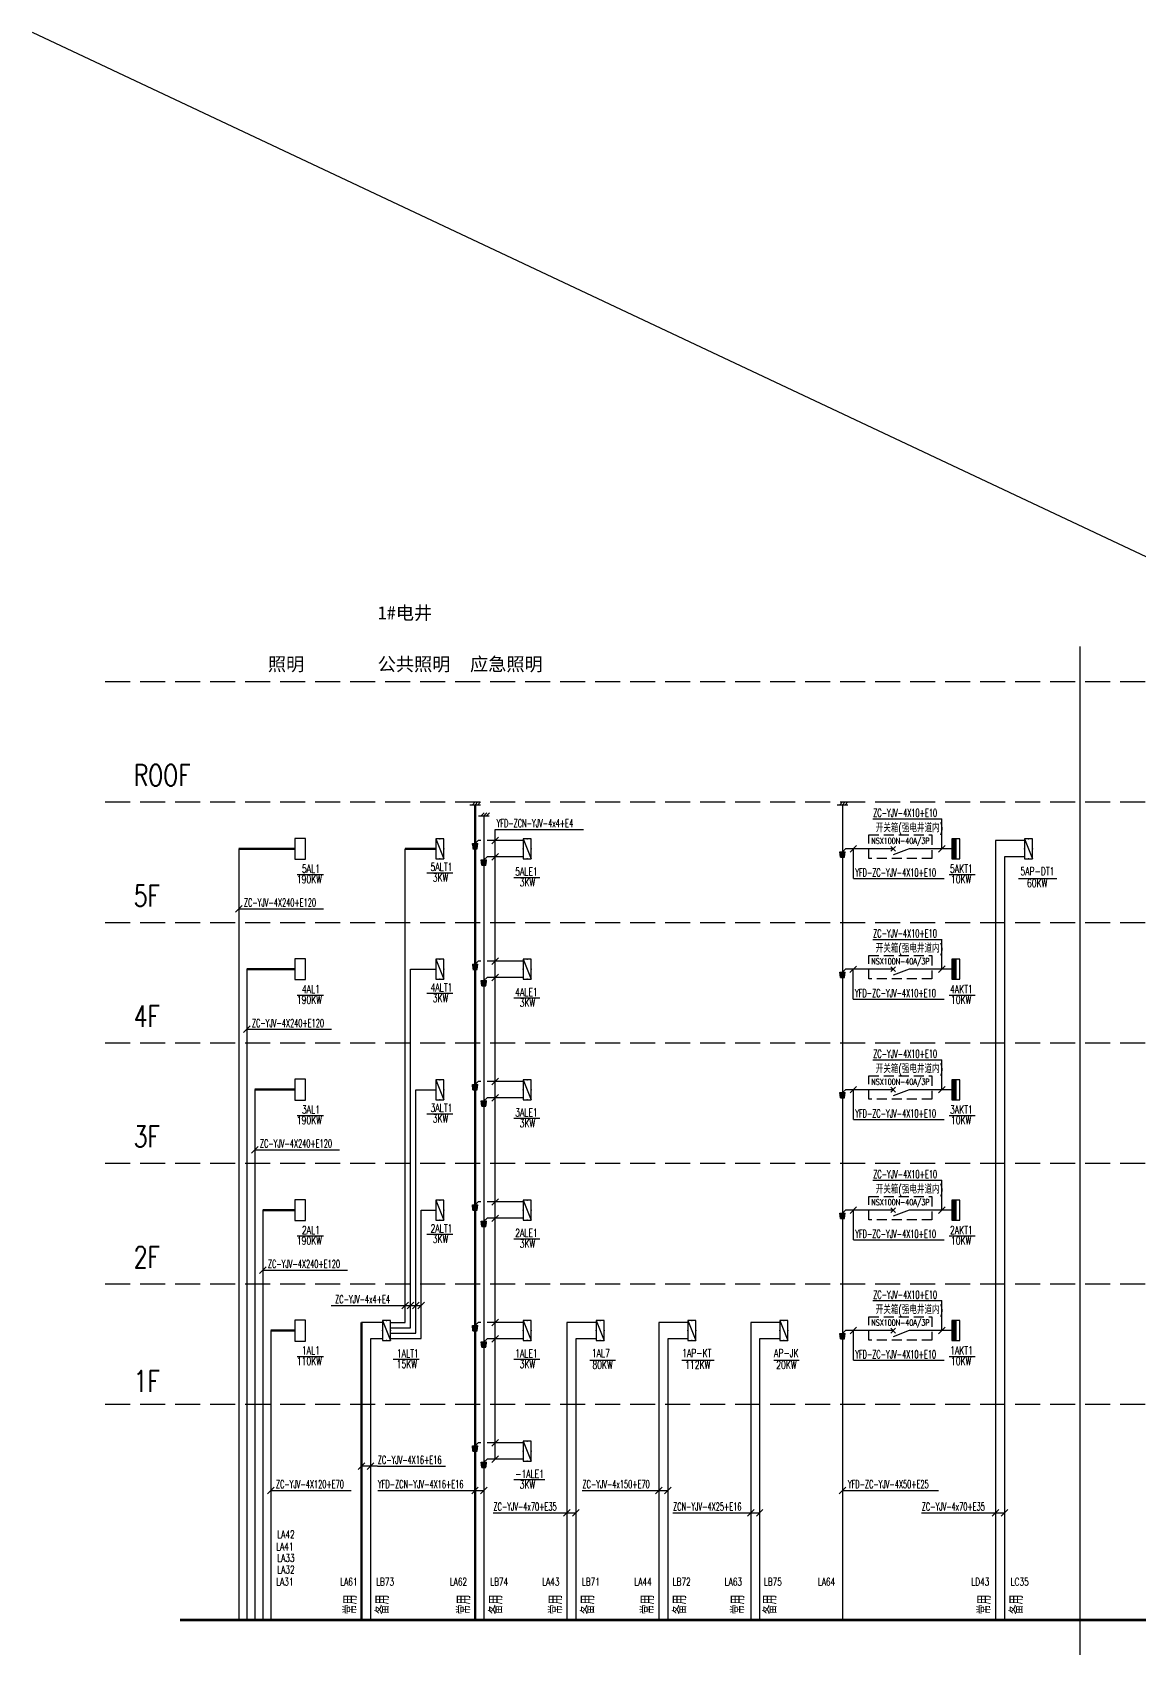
# Model space of a CAD drawing. Extents: x -336391 to 664021, y -458009 to -178412.
# Drawn here: x 67594 to 122949, y -259207 to -178412 of the extents above; entities that cross this region are included whole.
import ezdxf
from ezdxf.enums import TextEntityAlignment as Align

# ---------------------------------------------------------------- set-up
doc = ezdxf.new("R2010")
doc.units = 0
doc.header["$LTSCALE"] = 1000
doc.header["$MEASUREMENT"] = 0
doc.linetypes.add('DASH', pattern=[0.35, 0.25, -0.1])
doc.linetypes.add('DASHED2', pattern=[0.375, 0.25, -0.125])
doc.layers.get('0').update_dxf_attribs({"linetype": 'CONTINUOUS'})
for name, color, linetype in [('AXIS', 3, 'CONTINUOUS'), ('EQUIP', 3, 'CONTINUOUS'), ('SIG_TEXT', 7, 'CONTINUOUS'), ('STAIR', 4, 'CONTINUOUS'), ('WIRE-照明', 6, 'CONTINUOUS'), ('电气-文字', 4, 'CONTINUOUS')]:
    doc.layers.add(name, color=color, linetype=linetype)
doc.layers.add('WIRE', color=6, linetype='CONTINUOUS', lineweight=50)
doc.styles.add('_TCH_LABEL', font='COMPLEX', dxfattribs={"bigfont": 'GBCBIG'})
doc.styles.add('HZ', font='tjromans.shx', dxfattribs={"width": 0.75, "bigfont": 'tjhztxt.shx'})
doc.styles.add('HZTXT', font='tj-romans1.shx', dxfattribs={"width": 0.6, "bigfont": 'hztxt.shx'})
doc.styles.get("Standard").update_dxf_attribs({"font": 'simplex.shx', "bigfont": 'hztxt.shx'})
doc.styles.add('STYLE2', font='')
doc.styles.get('STYLE2').set_extended_font_data('SimSun')

# ---------------------------------------------------------------- blocks, each defined once
blk = doc.blocks.new('$equip$00001416')
for p, q in [((0.75, 0.6), (-0.75, 0.6)), ((-0.75, 0), (0.75, 0.6)), ((-0.75, 0.6), (-0.75, 0)), ((-0.75, 0), (0.75, 0)), ((0.75, 0), (0.75, 0.6))]:
    blk.add_line(p, q)
for p in [(-0.75, 0.3), (0, 0.6), (0, 0), (0.75, 0.3)]:
    blk.add_point(p)
at = {"style": '_TCH_LABEL', "flags": 9}
blk.add_attdef('A', (0, 0), '', height=0.00002, dxfattribs=at)
blk = doc.blocks.new('_LINKPT1')
at = {"color": 0}
blk.add_line((0, 0), (0, 0), dxfattribs=at)
blk = doc.blocks.new('1J1E78OP')
for p, q in [((0.78, 0.4), (-0.78, 0.4)), ((-0.78, 0.4), (-0.78, -0.4)), ((0.78, -0.4), (0.78, 0.4)), ((-0.78, -0.4), (0.78, -0.4))]:
    blk.add_line(p, q)
at = {"const_width": 0.04}
blk.add_lwpolyline([(-0.78, 0.4), (-0.78, -0.4), (0.78, -0.4), (0.78, 0.4)], close=True, dxfattribs=at)
at = {"xscale": 0.002, "yscale": 0.002, "zscale": 0.002}
for p in [(-0.78, 0), (0, 0.4), (0.78, 0), (0, -0.4)]:
    blk.add_blockref('_LINKPT1', p, dxfattribs=at)
at = {"flags": 9}
blk.add_attdef('A', (0, 0), '', height=0.00002, dxfattribs=at)
blk = doc.blocks.new('*X87')
at = {"color": 0}
for p, q in [((-250, 33), (-183, 100)), ((-250, 68), (-218, 100)), ((-247, 0), (-147, 100)), ((-212, 0), (-112, 100)), ((-177, 0), (-77, 100)), ((-141, 0), (-41, 100)), ((-106, 0), (-6, 100)), ((-71, 0), (29, 100)), ((-35, 0), (65, 100)), ((0, 0), (100, 100)), ((35, 0), (135, 100)), ((71, 0), (171, 100)), ((106, 0), (206, 100)), ((141, 0), (241, 100)), ((177, 0), (250, 73)), ((212, 0), (250, 38)), ((247, 0), (250, 3))]:
    blk.add_line(p, q, dxfattribs=at)
blk = doc.blocks.new('_Z1')
at = {"color": 0}
for p, q in [((-0.75, 0.6), (-0.75, 0)), ((0.75, 0.6), (-0.75, 0.6)), ((-0.75, 0.3), (0.75, 0.3)), ((-0.75, 0), (0.75, 0)), ((0.75, 0), (0.75, 0.6))]:
    blk.add_line(p, q, dxfattribs=at)
at = {"color": 0, "const_width": 0.3}
blk.add_lwpolyline([(-0.75, 0.15), (0.75, 0.15)], dxfattribs=at)
at = {"color": 0, "xscale": 0.003, "yscale": 0.003, "zscale": 0.003}
blk.add_blockref('*X87', (0, 0), dxfattribs=at)
at = {"color": 0}
for p in [(-0.75, 0.3), (0, 0.6), (0, 0), (0.75, 0.3)]:
    blk.add_blockref('_LINKPT1', p, dxfattribs=at)
at = {"color": 0, "width": 0.8, "flags": 9}
blk.add_attdef('A', (0, 0), '', height=0.00003, dxfattribs=at)
blk.add_attdef('A', (0, 0), '', height=0.00003, dxfattribs=at)

msp = doc.modelspace()

# ---------------------------------------------------------------- hatches: boundary and pattern name
at = {"layer": 'WIRE-照明'}
h = msp.add_hatch(dxfattribs=at)
h.set_pattern_fill('ANSI31', color=3, scale=133.333333, style=0)
h.set_pattern_definition([(45, (120450.825, -211210.124), (-9.4280904, 9.4280904), [])])
h.paths.add_polyline_path([(89589.8, -218963.2), (89856.5, -218963.2), (89823.1, -219229.9), (89623.1, -219229.9)])
h = msp.add_hatch(dxfattribs=at)
h.set_pattern_fill('ANSI31', color=3, scale=133.333333, style=0)
h.set_pattern_definition([(45, (138816.416, -211618.965), (-9.4280904, 9.4280904), [])])
h.paths.add_polyline_path([(107955.4, -219372.1), (108222.1, -219372.1), (108188.7, -219638.8), (107988.7, -219638.8)])
h = msp.add_hatch(dxfattribs=at)
h.set_pattern_fill('ANSI31', color=3, scale=133.333333, style=0)
h.set_pattern_definition([(45, (120897.114, -212026.493), (-9.4280904, 9.4280904), [])])
h.paths.add_polyline_path([(90036.1, -219779.6), (90302.8, -219779.6), (90269.4, -220046.3), (90069.4, -220046.3)])
h = msp.add_hatch(dxfattribs=at)
h.set_pattern_fill('ANSI31', color=3, scale=133.333333, style=0)
h.set_pattern_definition([(45, (120450.825, -217231.11), (-9.4280904, 9.4280904), [])])
h.paths.add_polyline_path([(89589.8, -224984.2), (89856.5, -224984.2), (89823.1, -225250.9), (89623.1, -225250.9)])
h = msp.add_hatch(dxfattribs=at)
h.set_pattern_fill('ANSI31', color=3, scale=133.333333, style=0)
h.set_pattern_definition([(45, (138816.416, -217639.952), (-9.4280904, 9.4280904), [])])
h.paths.add_polyline_path([(107955.4, -225393.1), (108222.1, -225393.1), (108188.7, -225659.7), (107988.7, -225659.7)])
h = msp.add_hatch(dxfattribs=at)
h.set_pattern_fill('ANSI31', color=3, scale=133.333333, style=0)
h.set_pattern_definition([(45, (120897.114, -218047.48), (-9.4280904, 9.4280904), [])])
h.paths.add_polyline_path([(90036.1, -225800.6), (90302.8, -225800.6), (90269.4, -226067.3), (90069.4, -226067.3)])
h = msp.add_hatch(dxfattribs=at)
h.set_pattern_fill('ANSI31', color=3, scale=133.333333, style=0)
h.set_pattern_definition([(45, (120450.825, -223252.097), (-9.4280904, 9.4280904), [])])
h.paths.add_polyline_path([(89589.8, -231005.2), (89856.5, -231005.2), (89823.1, -231271.9), (89623.1, -231271.9)])
h = msp.add_hatch(dxfattribs=at)
h.set_pattern_fill('ANSI31', color=3, scale=133.333333, style=0)
h.set_pattern_definition([(45, (120897.114, -224068.466), (-9.4280904, 9.4280904), [])])
h.paths.add_polyline_path([(90036.1, -231821.6), (90302.8, -231821.6), (90269.4, -232088.3), (90069.4, -232088.3)])
h = msp.add_hatch(dxfattribs=at)
h.set_pattern_fill('ANSI31', color=3, scale=133.333333, style=0)
h.set_pattern_definition([(45, (138816.416, -223660.938), (-9.4280904, 9.4280904), [])])
h.paths.add_polyline_path([(107955.4, -231414.1), (108222.1, -231414.1), (108188.7, -231680.7), (107988.7, -231680.7)])
h = msp.add_hatch(dxfattribs=at)
h.set_pattern_fill('ANSI31', color=3, scale=133.333333, style=0)
h.set_pattern_definition([(45, (120450.825, -229273.083), (-9.4280904, 9.4280904), [])])
h.paths.add_polyline_path([(89589.8, -237026.2), (89856.5, -237026.2), (89823.1, -237292.9), (89623.1, -237292.9)])
h = msp.add_hatch(dxfattribs=at)
h.set_pattern_fill('ANSI31', color=3, scale=133.333333, style=0)
h.set_pattern_definition([(45, (138816.416, -229681.924), (-9.4280904, 9.4280904), [])])
h.paths.add_polyline_path([(107955.4, -237435), (108222.1, -237435), (108188.7, -237701.7), (107988.7, -237701.7)])
h = msp.add_hatch(dxfattribs=at)
h.set_pattern_fill('ANSI31', color=3, scale=133.333333, style=0)
h.set_pattern_definition([(45, (120897.114, -230089.452), (-9.4280904, 9.4280904), [])])
h.paths.add_polyline_path([(90036.1, -237842.6), (90302.8, -237842.6), (90269.4, -238109.2), (90069.4, -238109.2)])
h = msp.add_hatch(dxfattribs=at)
h.set_pattern_fill('ANSI31', color=3, scale=133.333333, style=0)
h.set_pattern_definition([(45, (120450.825, -235294.069), (-9.4280904, 9.4280904), [])])
h.paths.add_polyline_path([(89589.8, -243047.2), (89856.5, -243047.2), (89823.1, -243313.9), (89623.1, -243313.9)])
h = msp.add_hatch(dxfattribs=at)
h.set_pattern_fill('ANSI31', color=3, scale=133.333333, style=0)
h.set_pattern_definition([(45, (120897.114, -236110.438), (-9.4280904, 9.4280904), [])])
h.paths.add_polyline_path([(90036.1, -243863.6), (90302.8, -243863.6), (90269.4, -244130.2), (90069.4, -244130.2)])
h = msp.add_hatch(dxfattribs=at)
h.set_pattern_fill('ANSI31', color=3, scale=133.333333, style=0)
h.set_pattern_definition([(45, (138816.416, -235702.91), (-9.4280904, 9.4280904), [])])
h.paths.add_polyline_path([(107955.4, -243456), (108222.1, -243456), (108188.7, -243722.7), (107988.7, -243722.7)])
h = msp.add_hatch(dxfattribs=at)
h.set_pattern_fill('ANSI31', color=3, scale=133.333333, style=0)
h.set_pattern_definition([(45, (120450.825, -241315.055), (-9.4280904, 9.4280904), [])])
h.paths.add_polyline_path([(89589.8, -249068.2), (89856.5, -249068.2), (89823.1, -249334.8), (89623.1, -249334.8)])
h = msp.add_hatch(dxfattribs=at)
h.set_pattern_fill('ANSI31', color=3, scale=133.333333, style=0)
h.set_pattern_definition([(45, (120897.114, -242131.425), (-9.4280904, 9.4280904), [])])
h.paths.add_polyline_path([(90036.1, -249884.5), (90302.8, -249884.5), (90269.4, -250151.2), (90069.4, -250151.2)])

# ---------------------------------------------------------------- linework, layer by layer
at = {"layer": 'EQUIP'}
for p, q in [((67594.2, -178411.7), (328492.8, -301233.1)), ((119964.8, -209120.4), (119964.8, -273275.8)), ((110745.4, -219104.1), (110505.4, -219344.1)), ((110505.4, -219104.1), (110745.4, -219344.1)), ((111425.4, -219224.1), (110619.7, -219527.5)), ((110745.4, -225125.1), (110505.4, -225365.1)), ((110505.4, -225125.1), (110745.4, -225365.1)), ((111425.4, -225245.1), (110619.7, -225548.5)), ((110745.4, -231146.1), (110505.4, -231386.1)), ((110505.4, -231146.1), (110745.4, -231386.1)), ((111425.4, -231266.1), (110619.7, -231569.5)), ((110745.4, -237167.1), (110505.4, -237407.1)), ((110505.4, -237167.1), (110745.4, -237407.1)), ((111425.4, -237287.1), (110619.7, -237590.5)), ((110745.4, -243188.1), (110505.4, -243428.1)), ((110505.4, -243188.1), (110745.4, -243428.1)), ((111425.4, -243308.1), (110619.7, -243611.5))]:
    msp.add_line(p, q, dxfattribs=at)
at = {"layer": 'SIG_TEXT'}
for p, q in [((109618.1, -217724.5), (113055.8, -217724.5)), ((113055.8, -219224.1), (113055.8, -217724.5)), ((90560.1, -218980.3), (90890.1, -218650.3)), ((90725.1, -249736.6), (90725.1, -218259.2)), ((90725.1, -218259.2), (95143.2, -218259.2)), ((90560.1, -219796.6), (90890.1, -219466.6)), ((108472.1, -219389.1), (108802.1, -219059.1)), ((108637.1, -220706.9), (108637.1, -219224.1)), ((112890.8, -219389.1), (113220.8, -219059.1)), ((80841, -220512.9), (82146.5, -220512.9)), ((87311.8, -220423.3), (88617.3, -220423.3)), ((113418.9, -220512.9), (114724.4, -220512.9)), ((91657.5, -220653.6), (92963.1, -220653.6)), ((108637.1, -220706.9), (113177.3, -220706.9)), ((116894.9, -220701.1), (118811.4, -220701.1)), ((77745.8, -222389.6), (78075.7, -222059.6)), ((77910.8, -222224.6), (82144.4, -222224.6)), ((109612.5, -223750.7), (113050.3, -223750.7)), ((113055.8, -225245.1), (113055.8, -223745.4)), ((90560.1, -225001.2), (90890.1, -224671.3)), ((108466.5, -225415.3), (108796.5, -225085.4)), ((108631.5, -226733.2), (108631.5, -225250.4)), ((112890.8, -225410.1), (113220.8, -225080.1)), ((90560.1, -225817.6), (90890.1, -225487.6)), ((80841, -226533.8), (82146.5, -226533.8)), ((87311.8, -226444.3), (88617.3, -226444.3)), ((91657.5, -226674.6), (92963.1, -226674.6)), ((108631.5, -226733.2), (113171.7, -226733.2)), ((113418.9, -226533.8), (114724.4, -226533.8)), ((78145.8, -228410.6), (78475.7, -228080.6)), ((78310.8, -228245.6), (82544.4, -228245.6)), ((109618.1, -229766.4), (113055.8, -229766.4)), ((113055.8, -231266.1), (113055.8, -229766.4)), ((90560.1, -231022.2), (90890.1, -230692.2)), ((90560.1, -231838.6), (90890.1, -231508.6)), ((108472.1, -231431.1), (108802.1, -231101.1)), ((108637.1, -232748.9), (108637.1, -231266.1)), ((112890.8, -231431.1), (113220.8, -231101.1)), ((80841, -232554.8), (82146.5, -232554.8)), ((87311.8, -232465.3), (88617.3, -232465.3)), ((113418.9, -232554.8), (114724.4, -232554.8)), ((91657.5, -232695.6), (92963.1, -232695.6)), ((108637.1, -232748.9), (113177.3, -232748.9)), ((78545.8, -234431.6), (78875.7, -234101.6)), ((78710.8, -234266.6), (82944.4, -234266.6)), ((109618.1, -235787.4), (113055.8, -235787.4)), ((113055.8, -237287.1), (113055.8, -235787.4)), ((90560.1, -237043.2), (90890.1, -236713.2)), ((90560.1, -237859.6), (90890.1, -237529.6)), ((108472.1, -237452.1), (108802.1, -237122.1)), ((108637.1, -238769.9), (108637.1, -237287.1)), ((112890.8, -237452.1), (113220.8, -237122.1)), ((80841, -238575.8), (82146.5, -238575.8)), ((87311.8, -238486.2), (88617.3, -238486.2)), ((91657.5, -238716.6), (92963.1, -238716.6)), ((108637.1, -238769.9), (113177.3, -238769.9)), ((113418.9, -238575.8), (114724.4, -238575.8)), ((78945.8, -240452.6), (79275.7, -240122.6)), ((79110.8, -240287.6), (83344.4, -240287.6)), ((82537.2, -242053.8), (86286.2, -242053.8)), ((86069.2, -242218.8), (86399.2, -241888.8)), ((86286.2, -242053.8), (87034.2, -242053.8)), ((86335.9, -242218.8), (86665.9, -241888.8)), ((86602.6, -242218.8), (86932.6, -241888.8)), ((86869.2, -242218.8), (87199.2, -241888.8)), ((109618.1, -241808.4), (113055.8, -241808.4)), ((113055.8, -243308.1), (113055.8, -241808.4)), ((90560.1, -243064.2), (90890.1, -242734.2)), ((108472.1, -243473), (108802.1, -243143.1)), ((112890.8, -243473), (113220.8, -243143.1)), ((90560.1, -243880.6), (90890.1, -243550.6)), ((108637.1, -244790.8), (108637.1, -243308.1)), ((80841, -244596.8), (82146.5, -244596.8)), ((85629.4, -244737.5), (86934.9, -244737.5)), ((91657.5, -244737.5), (92963.1, -244737.5)), ((95471.6, -244785), (96741.6, -244785)), ((100065.9, -244785), (101675.8, -244785)), ((104660.2, -244785), (105930.2, -244785)), ((108637.1, -244790.8), (113177.3, -244790.8)), ((113418.9, -244596.8), (114724.4, -244596.8)), ((90560.1, -249085.2), (90890.1, -248755.2)), ((90560.1, -249901.6), (90890.1, -249571.6)), ((83883, -250243.6), (84213, -249913.7)), ((84846.7, -250078.6), (84048, -250078.6)), ((84329.3, -250243.6), (84659.3, -249913.7)), ((84846.7, -250078.6), (88251, -250078.6)), ((79345.8, -251460.8), (79675.7, -251130.8)), ((89558.1, -251460.7), (89888.1, -251130.8)), ((90004.4, -251460.7), (90334.4, -251130.8)), ((91657.5, -250758.5), (93217.7, -250758.5)), ((98746.7, -251460.7), (99076.7, -251130.8)), ((99193, -251460.7), (99523, -251130.8)), ((107923.7, -251460.7), (108253.7, -251130.8)), ((79510.8, -251295.8), (83532.6, -251295.8)), ((84861.7, -251295.8), (89369, -251295.8)), ((89369, -251295.8), (90169.4, -251295.8)), ((95080.1, -251295.8), (98630.3, -251295.8)), ((98630.3, -251295.8), (99358, -251295.8)), ((108088.7, -251295.8), (112891.3, -251295.8)), ((90631.6, -252418.1), (94036, -252418.1)), ((94036, -252418.1), (94763.7, -252418.1)), ((94152.4, -252583.1), (94482.4, -252253.1)), ((94598.7, -252583.1), (94928.7, -252253.1)), ((99613.6, -252418.1), (103224.6, -252418.1)), ((103224.6, -252418.1), (103952.4, -252418.1)), ((103341, -252583.1), (103671, -252253.1)), ((103787.4, -252583.1), (104117.3, -252253.1)), ((112039.6, -252418.1), (115650.7, -252418.1)), ((115575.7, -252583.1), (115905.7, -252253.1)), ((115650.7, -252418.1), (116187.1, -252418.1)), ((116022.1, -252583.1), (116352, -252253.1))]:
    msp.add_line(p, q, dxfattribs=at)
at = {"layer": 'SIG_TEXT', "linetype": 'DASHED2', "ltscale": 2}
for points in [[(109407.9, -218534.4), (112552.6, -218534.4), (112552.6, -219702.5), (109407.9, -219702.5)], [(109407.9, -224555.4), (112552.6, -224555.4), (112552.6, -225723.5), (109407.9, -225723.5)], [(109407.9, -230576.4), (112552.6, -230576.4), (112552.6, -231744.4), (109407.9, -231744.4)], [(109407.9, -236597.4), (112552.6, -236597.4), (112552.6, -237765.4), (109407.9, -237765.4)], [(109407.9, -242618.4), (112552.6, -242618.4), (112552.6, -243786.4), (109407.9, -243786.4)]]:
    msp.add_lwpolyline(points, close=True, dxfattribs=at)
at = {"layer": 'STAIR', "linetype": 'DASH', "ltscale": 5}
for p, q in [((71230.9, -210858.6), (343902.3, -210858.6)), ((71230.9, -210858.6), (343902.3, -210858.6)), ((71230.9, -216879.6), (343902.3, -216879.6)), ((71230.9, -216879.6), (343902.3, -216879.6)), ((71230.9, -222900.6), (343902.3, -222900.6)), ((71230.9, -222900.6), (343902.3, -222900.6)), ((71230.9, -228921.6), (343902.3, -228921.6)), ((71230.9, -234942.6), (343902.3, -234942.6)), ((71230.9, -240963.6), (343902.3, -240963.6)), ((71230.9, -246984.6), (343902.3, -246984.6))]:
    msp.add_line(p, q, dxfattribs=at)
at = {"layer": 'WIRE'}
for p, q in [((89723.1, -217021), (89723.1, -257775.5)), ((80717.4, -219221), (77910.8, -219221)), ((87760.7, -219223.5), (86234.2, -219223.5)), ((80717.4, -225242), (78310.8, -225242)), ((80717.4, -231263), (78710.8, -231263)), ((80717.4, -237284), (79110.8, -237284)), ((84048, -242899.2), (84048, -257775.5)), ((80717.4, -243305), (79510.8, -243305))]:
    msp.add_line(p, q, dxfattribs=at)
at = {"layer": 'WIRE-照明'}
for p, q in [((89456.5, -217021), (89989.8, -217021)), ((89589.8, -217021), (89731.2, -216879.6)), ((89723.1, -217021), (89864.5, -216879.6)), ((89856.5, -217021), (89997.9, -216879.6)), ((107822.1, -217021.7), (108355.4, -217021.7)), ((107955.4, -217021.7), (108096.8, -216880.3)), ((108088.7, -217021.7), (108230.1, -216880.3)), ((108088.7, -217021.7), (108088.7, -257775.5)), ((108222.1, -217021.7), (108363.5, -216880.3)), ((89902.8, -217573.8), (90436.1, -217573.8)), ((90036.1, -217573.8), (90177.5, -217432.4)), ((90169.4, -217573.8), (90310.8, -217432.4)), ((90169.4, -217573.8), (90169.4, -257775.5)), ((90302.8, -217573.8), (90444.2, -217432.4)), ((89723.1, -218963.2), (89879.9, -218815.3)), ((90017.1, -218815.3), (89879.9, -218815.3)), ((92135.7, -218815.3), (90323.2, -218815.3)), ((117199.4, -218815.3), (115740.7, -218815.3)), ((115740.7, -218815.3), (115740.7, -257775.5)), ((77910.8, -219221), (77910.8, -257775.5)), ((86234.2, -242900.6), (86234.2, -219223.5)), ((90169.4, -219779.6), (90326.2, -219631.6)), ((92135.7, -219631.6), (90326.2, -219631.6)), ((108088.7, -219372.1), (108245.5, -219224.1)), ((110625.4, -219224.1), (108245.5, -219224.1)), ((113559, -219224.1), (111425.4, -219224.1)), ((117199.4, -219631.6), (116187.1, -219631.6)), ((116187.1, -219631.6), (116187.1, -257775.5)), ((78310.8, -225242), (78310.8, -257775.5)), ((86500.9, -243167.3), (86500.9, -225244.4)), ((86500.9, -225244.4), (87760.7, -225244.4)), ((89723.1, -224984.2), (89879.9, -224836.3)), ((90017.1, -224836.3), (89879.9, -224836.3)), ((92135.7, -224836.3), (90323.2, -224836.3)), ((108088.7, -225393.1), (108245.5, -225245.1)), ((110625.4, -225245.1), (108245.5, -225245.1)), ((113559, -225245.1), (111425.4, -225245.1)), ((90169.4, -225800.6), (90326.2, -225652.6)), ((92135.7, -225652.6), (90326.2, -225652.6)), ((89723.1, -231005.2), (89879.9, -230857.2)), ((90017.1, -230857.2), (89879.9, -230857.2)), ((92135.7, -230857.2), (90323.2, -230857.2)), ((78710.8, -231263), (78710.8, -257775.5)), ((86767.6, -243434), (86767.6, -231265.4)), ((86767.6, -231265.4), (87760.7, -231265.4)), ((90169.4, -231821.6), (90326.2, -231673.6)), ((92135.7, -231673.6), (90326.2, -231673.6)), ((108088.7, -231414.1), (108245.5, -231266.1)), ((110625.4, -231266.1), (108245.5, -231266.1)), ((113559, -231266.1), (111425.4, -231266.1)), ((79110.8, -237284), (79110.8, -257775.5)), ((87034.2, -243700.6), (87034.2, -237286.4)), ((87034.2, -237286.4), (87760.7, -237286.4)), ((89723.1, -237026.2), (89879.9, -236878.2)), ((90017.1, -236878.2), (89879.9, -236878.2)), ((92135.7, -236878.2), (90323.2, -236878.2)), ((108088.7, -237435), (108245.5, -237287.1)), ((110625.4, -237287.1), (108245.5, -237287.1)), ((113559, -237287.1), (111425.4, -237287.1)), ((90169.4, -237842.6), (90326.2, -237694.6)), ((92135.7, -237694.6), (90326.2, -237694.6)), ((85106.7, -242899.2), (84048, -242899.2)), ((85506.7, -242900.6), (86234.2, -242900.6)), ((85506.7, -243167.3), (86500.9, -243167.3)), ((89723.1, -243047.2), (89879.9, -242899.2)), ((90017.1, -242899.2), (89879.9, -242899.2)), ((92135.7, -242899.2), (90323.2, -242899.2)), ((95776.1, -242899.2), (94317.4, -242899.2)), ((94317.4, -242899.2), (94317.4, -257775.5)), ((100370.4, -242899.2), (98911.7, -242899.2)), ((98911.7, -242899.2), (98911.7, -257775.5)), ((104964.7, -242899.2), (103506, -242899.2)), ((103506, -242899.2), (103506, -257775.5)), ((79510.8, -243305), (79510.8, -257775.5)), ((84494.3, -243715.6), (84494.3, -257775.5)), ((85106.7, -243715.6), (84494.3, -243715.6)), ((85506.7, -243434), (86767.6, -243434)), ((85506.7, -243700.6), (87034.2, -243700.6)), ((90169.4, -243863.6), (90326.2, -243715.6)), ((92135.7, -243715.6), (90326.2, -243715.6)), ((95776.1, -243715.6), (94763.7, -243715.6)), ((94763.7, -243715.6), (94763.7, -257775.5)), ((100370.4, -243715.6), (99358, -243715.6)), ((99358, -243715.6), (99358, -257775.5)), ((104964.7, -243715.6), (103952.4, -243715.6)), ((103952.4, -243715.6), (103952.4, -257775.5)), ((108088.7, -243456), (108245.5, -243308.1)), ((110625.4, -243308.1), (108245.5, -243308.1)), ((113559, -243308.1), (111425.4, -243308.1)), ((89723.1, -249068.2), (89879.9, -248920.2)), ((90017.1, -248920.2), (89879.9, -248920.2)), ((92135.7, -248920.2), (90323.2, -248920.2)), ((90169.4, -249884.5), (90326.2, -249736.6)), ((92135.7, -249736.6), (90326.2, -249736.6))]:
    msp.add_line(p, q, dxfattribs=at)
at = {"layer": 'WIRE-照明', "color": 3}
for p, q in [((89589.8, -218963.2), (89856.5, -218963.2)), ((89623.1, -219229.9), (89823.1, -219229.9)), ((89823.1, -219229.9), (89856.5, -218963.2)), ((107955.4, -219372.1), (108222.1, -219372.1)), ((107988.7, -219638.8), (107955.4, -219372.1)), ((107955.4, -219372.1), (108222.1, -219372.1)), ((107988.7, -219638.8), (108188.7, -219638.8)), ((108188.7, -219638.8), (108222.1, -219372.1)), ((90036.1, -219779.6), (90302.8, -219779.6)), ((90069.4, -220046.3), (90036.1, -219779.6)), ((90036.1, -219779.6), (90302.8, -219779.6)), ((90069.4, -220046.3), (90269.4, -220046.3)), ((90269.4, -220046.3), (90302.8, -219779.6)), ((89589.8, -224984.2), (89856.5, -224984.2)), ((89623.1, -225250.9), (89823.1, -225250.9)), ((89823.1, -225250.9), (89856.5, -224984.2)), ((107955.4, -225393.1), (108222.1, -225393.1)), ((107988.7, -225659.7), (107955.4, -225393.1)), ((107955.4, -225393.1), (108222.1, -225393.1)), ((108188.7, -225659.7), (108222.1, -225393.1)), ((90036.1, -225800.6), (90302.8, -225800.6)), ((90069.4, -226067.3), (90036.1, -225800.6)), ((90036.1, -225800.6), (90302.8, -225800.6)), ((90069.4, -226067.3), (90269.4, -226067.3)), ((90269.4, -226067.3), (90302.8, -225800.6)), ((107988.7, -225659.7), (108188.7, -225659.7)), ((89589.8, -231005.2), (89856.5, -231005.2)), ((89623.1, -231271.9), (89589.8, -231005.2)), ((89823.1, -231271.9), (89856.5, -231005.2)), ((89623.1, -231271.9), (89823.1, -231271.9)), ((90036.1, -231821.6), (90302.8, -231821.6)), ((90069.4, -232088.3), (90036.1, -231821.6)), ((90036.1, -231821.6), (90302.8, -231821.6)), ((90269.4, -232088.3), (90302.8, -231821.6)), ((107955.4, -231414.1), (108222.1, -231414.1)), ((107988.7, -231680.7), (107955.4, -231414.1)), ((107955.4, -231414.1), (108222.1, -231414.1)), ((107988.7, -231680.7), (108188.7, -231680.7)), ((108188.7, -231680.7), (108222.1, -231414.1)), ((90069.4, -232088.3), (90269.4, -232088.3)), ((89623.1, -237292.9), (89589.8, -237026.2)), ((89589.8, -237026.2), (89856.5, -237026.2)), ((89623.1, -237292.9), (89823.1, -237292.9)), ((89823.1, -237292.9), (89856.5, -237026.2)), ((107955.4, -237435), (108222.1, -237435)), ((107988.7, -237701.7), (107955.4, -237435)), ((107955.4, -237435), (108222.1, -237435)), ((108188.7, -237701.7), (108222.1, -237435)), ((90036.1, -237842.6), (90302.8, -237842.6)), ((90069.4, -238109.2), (90036.1, -237842.6)), ((90036.1, -237842.6), (90302.8, -237842.6)), ((90069.4, -238109.2), (90269.4, -238109.2)), ((90269.4, -238109.2), (90302.8, -237842.6)), ((107988.7, -237701.7), (108188.7, -237701.7)), ((89589.8, -243047.2), (89856.5, -243047.2)), ((89623.1, -243313.9), (89589.8, -243047.2)), ((89823.1, -243313.9), (89856.5, -243047.2)), ((89623.1, -243313.9), (89823.1, -243313.9)), ((90036.1, -243863.6), (90302.8, -243863.6)), ((90069.4, -244130.2), (90036.1, -243863.6)), ((90036.1, -243863.6), (90302.8, -243863.6)), ((90269.4, -244130.2), (90302.8, -243863.6)), ((107955.4, -243456), (108222.1, -243456)), ((107988.7, -243722.7), (107955.4, -243456)), ((107955.4, -243456), (108222.1, -243456)), ((107988.7, -243722.7), (108188.7, -243722.7)), ((108188.7, -243722.7), (108222.1, -243456)), ((90069.4, -244130.2), (90269.4, -244130.2)), ((89589.8, -249068.2), (89856.5, -249068.2)), ((89623.1, -249334.8), (89589.8, -249068.2)), ((89623.1, -249334.8), (89823.1, -249334.8)), ((89823.1, -249334.8), (89856.5, -249068.2)), ((90036.1, -249884.5), (90302.8, -249884.5)), ((90069.4, -250151.2), (90036.1, -249884.5)), ((90036.1, -249884.5), (90302.8, -249884.5)), ((90069.4, -250151.2), (90269.4, -250151.2)), ((90269.4, -250151.2), (90302.8, -249884.5))]:
    msp.add_line(p, q, dxfattribs=at)
at = {"layer": 'WIRE-照明', "const_width": 133.3}
msp.add_lwpolyline([(74971.3, -257775.5), (340011.6, -257775.5)], dxfattribs=at)

# ---------------------------------------------------------------- block references
at = {"layer": 'EQUIP', "xscale": 666.6666666665988, "yscale": 666.6666666665988, "rotation": 270}
for name, p, zscale in [('1J1E78OP', (80981, -219224.1), 666.6666666665988), ('$equip$00001416', (87760.7, -219223.5), 666.6666666665988), ('$equip$00001416', (92135.7, -219223.5), 666.6666666666667), ('_Z1', (113559, -219224.1), 666.6666666665988), ('$equip$00001416', (117199.4, -219223.5), 666.6666666666667), ('1J1E78OP', (80981, -225245.1), 666.6666666665988), ('$equip$00001416', (87760.7, -225244.4), 666.6666666665988), ('$equip$00001416', (92135.7, -225244.4), 666.6666666666667), ('_Z1', (113559, -225245.1), 666.6666666665988), ('_Z1', (113559, -225245.1), 666.6666666665988), ('1J1E78OP', (80981, -231266.1), 666.6666666665988), ('$equip$00001416', (87760.7, -231265.4), 666.6666666665988), ('$equip$00001416', (92135.7, -231265.4), 666.6666666666667), ('_Z1', (113559, -231266.1), 666.6666666665988), ('_Z1', (113559, -231266.1), 666.6666666665988), ('_Z1', (113559, -237287.1), 666.6666666665988), ('_Z1', (113559, -237287.1), 666.6666666665988), ('1J1E78OP', (80981, -237287.1), 666.6666666665988), ('$equip$00001416', (87760.7, -237286.4), 666.6666666665988), ('$equip$00001416', (92135.7, -237286.4), 666.6666666666667), ('1J1E78OP', (80981, -243308.1), 666.6666666665988), ('$equip$00001416', (85106.7, -243307.4), 666.6666666666667), ('$equip$00001416', (92135.7, -243307.4), 666.6666666666667), ('$equip$00001416', (95776.1, -243307.4), 666.6666666666667), ('$equip$00001416', (100370.4, -243307.4), 666.6666666666667), ('$equip$00001416', (104964.7, -243307.4), 666.6666666666667), ('_Z1', (113559, -243308.1), 666.6666666665988), ('_Z1', (113559, -243308.1), 666.6666666665988), ('$equip$00001416', (92135.7, -249328.4), 666.6666666666667)]:
    msp.add_blockref(name, p, dxfattribs=dict(at, zscale=zscale))

# ---------------------------------------------------------------- texts
at = {"layer": 'AXIS', "color": 7, "style": 'HZ', "width": 0.75}
for s, p in [('ROOF', (72663.1, -216083.3)), ('5F', (72663.1, -222104.3)), ('4F', (72663.1, -228125.3)), ('3F', (72663.1, -234146.3)), ('2F', (72663.1, -240167.3)), ('1F', (72663.1, -246371.2))]:
    msp.add_text(s, height=1066.67, dxfattribs=at).set_placement(p)
at = {"layer": 'SIG_TEXT', "color": 7, "style": 'STYLE2'}
for s, p in [('1#电井', (84858.5, -207762.1)), ('照明', (79368.5, -210327.4)), ('公共照明 ', (84858.5, -210327.4)), ('应急照明 ', (89474.8, -210327.4))]:
    msp.add_text(s, height=666.67, dxfattribs=at).set_placement(p)
at = {"layer": 'SIG_TEXT'}
for s, style, width, p in [('ZC-YJV-4X10+E10', 'HZ', 0.6, (109630.9, -217627.9)), ('YFD-ZCN-YJV-4x4+E4', 'HZ', 0.6, (90804.1, -218148.2)), ('开关箱(强电井道内)', 'HZTXT', 0.7, (109757, -218389.2, -4074.5)), ('5AL1', 'HZ', 0.7, (81071.6, -220417.5)), ('5ALT1', 'HZ', 0.7, (87502.4, -220333.9)), ('5ALE1', 'HZ', 0.7, (91733, -220564.2)), ('YFD-ZC-YJV-4X10+E10', 'HZ', 0.6, (108728.2, -220610.4)), ('5AKT1', 'HZ', 0.7, (113467.2, -220417.5)), ('5AP-DT1', 'HZ', 0.7, (116986.5, -220544.4)), ('ZC-YJV-4X240+E120', 'HZ', 0.6, (78175.2, -222113.6)), ('ZC-YJV-4X10+E10', 'HZ', 0.6, (109625.3, -223654.2)), ('开关箱(强电井道内)', 'HZTXT', 0.7, (109757, -224410.2, -4074.5)), ('4AL1', 'HZ', 0.7, (81071.6, -226438.5)), ('4ALT1', 'HZ', 0.7, (87502.4, -226354.9)), ('4ALE1', 'HZ', 0.7, (91733, -226585.2)), ('4AKT1', 'HZ', 0.7, (113467.2, -226438.5)), ('YFD-ZC-YJV-4X10+E10', 'HZ', 0.6, (108722.6, -226636.6)), ('ZC-YJV-4X240+E120', 'HZ', 0.6, (78575.2, -228134.6)), ('ZC-YJV-4X10+E10', 'HZ', 0.6, (109630.9, -229669.9)), ('开关箱(强电井道内)', 'HZTXT', 0.7, (109757, -230431.2, -4074.5)), ('3AL1', 'HZ', 0.7, (81071.6, -232459.4)), ('3ALT1', 'HZ', 0.7, (87502.4, -232375.9)), ('3ALE1', 'HZ', 0.7, (91733, -232606.2)), ('YFD-ZC-YJV-4X10+E10', 'HZ', 0.6, (108728.2, -232652.3)), ('3AKT1', 'HZ', 0.7, (113467.2, -232459.4)), ('ZC-YJV-4X240+E120', 'HZ', 0.6, (78975.2, -234155.6)), ('ZC-YJV-4X10+E10', 'HZ', 0.6, (109630.9, -235690.9)), ('开关箱(强电井道内)', 'HZTXT', 0.7, (109757, -236452.2, -4074.5)), ('2AL1', 'HZ', 0.7, (81071.6, -238480.4)), ('2ALT1', 'HZ', 0.7, (87502.4, -238396.9)), ('2ALE1', 'HZ', 0.7, (91733, -238627.2)), ('YFD-ZC-YJV-4X10+E10', 'HZ', 0.6, (108728.2, -238673.3)), ('2AKT1', 'HZ', 0.7, (113467.2, -238480.4)), ('ZC-YJV-4X240+E120', 'HZ', 0.6, (79375.2, -240176.6)), ('ZC-YJV-4x4+E4', 'HZ', 0.6, (82732.4, -241942.8)), ('ZC-YJV-4X10+E10', 'HZ', 0.6, (109630.9, -241711.9)), ('开关箱(强电井道内)', 'HZTXT', 0.7, (109757, -242473.2, -4074.5)), ('1AL1', 'HZ', 0.7, (81071.6, -244501.4)), ('1ALT1', 'HZ', 0.7, (85820, -244648.2)), ('1ALE1', 'HZ', 0.7, (91733, -244648.2)), ('1AL7', 'HZ', 0.7, (95563.1, -244628.3)), ('1AP-KT', 'HZ', 0.7, (100079.9, -244628.3)), ('AP-JK', 'HZ', 0.7, (104674.2, -244628.3)), ('YFD-ZC-YJV-4X10+E10', 'HZ', 0.6, (108728.2, -244694.3)), ('1AKT1', 'HZ', 0.7, (113477.4, -244501.4)), ('ZC-YJV-4X16+E16', 'HZ', 0.6, (84861.9, -249967.6)), ('-1ALE1', 'HZ', 0.7, (91733, -250669.2)), ('ZC-YJV-4X120+E70', 'HZ', 0.6, (79775.2, -251184.8)), ('YFD-ZCN-YJV-4X16+E16', 'HZ', 0.6, (84877.4, -251184.8)), ('ZC-YJV-4x150+E70', 'HZ', 0.6, (95095.4, -251184.8)), ('YFD-ZC-YJV-4X50+E25', 'HZ', 0.6, (108363.1, -251184.8)), ('ZC-YJV-4x70+E35', 'HZ', 0.6, (90646.9, -252307.1)), ('ZCN-YJV-4X25+E16', 'HZ', 0.6, (99628.8, -252307.1)), ('ZC-YJV-4x70+E35', 'HZ', 0.6, (112054.9, -252307.1))]:
    msp.add_text(s, height=400, dxfattribs=dict(at, style=style, width=width)).set_placement(p)
at = {"layer": 'SIG_TEXT', "style": 'HZ', "width": 0.7}
for p in [(110991.2, -218976.6), (110991.2, -224997.6), (110991.2, -231018.6), (110991.2, -237039.6), (110991.2, -243060.6)]:
    msp.add_text('NSX100N-40A/3P', height=300, dxfattribs=at).set_placement(p, align=Align.CENTER)
for s, p in [('190KW', (81445.4, -220748.1)), ('3KW', (87999.7, -220663.8)), ('10KW', (114023.3, -220748.1)), ('3KW', (92345.5, -220894.1)), ('60KW', (117826.3, -220936.3)), ('190KW', (81445.4, -226769.1)), ('3KW', (87999.7, -226684.8)), ('3KW', (92345.5, -226915.1)), ('10KW', (114023.3, -226769.1)), ('190KW', (81445.4, -232790.1)), ('3KW', (87999.7, -232705.8)), ('10KW', (114023.3, -232790.1)), ('3KW', (92345.5, -232936.1)), ('190KW', (81445.4, -238811.1)), ('3KW', (87999.7, -238726.8)), ('3KW', (92345.5, -238957.1)), ('10KW', (114023.3, -238811.1)), ('110KW', (81445.4, -244832.1)), ('15KW', (86317.3, -244978.1)), ('3KW', (92345.5, -244978.1)), ('10KW', (114023.3, -244832.1)), ('80KW', (96101.8, -245020.3)), ('112KW', (100861, -245020.3)), ('20KW', (105290.4, -245020.3)), ('3KW', (92345.5, -250999.1))]:
    msp.add_text(s, height=400, dxfattribs=at).set_placement(p, align=Align.MIDDLE)
for s, p in [('常用', (83815.3, -257489)), ('备用', (85422.2, -257489)), ('常用', (89490.4, -257489)), ('备用', (91097.3, -257489)), ('常用', (94084.7, -257489)), ('备用', (95691.6, -257489)), ('常用', (98679, -257489)), ('备用', (100285.9, -257489)), ('常用', (103191.9, -257489)), ('备用', (104798.8, -257489)), ('常用', (115508.1, -257489)), ('备用', (117115, -257489))]:
    msp.add_text(s, height=666.67, rotation=90, dxfattribs=at).set_placement(p)
at = {"layer": '电气-文字', "style": 'HZ', "width": 0.7}
for s, p in [('LA42', (80274.1, -253496.1)), ('LA41', (80216.5, -254101.7)), ('LA33', (80274.1, -254670.8)), ('LA32', (80274.1, -255252.9)), ('LA31', (80216.5, -255864.7))]:
    msp.add_text(s, height=384, dxfattribs=at).set_placement(p, align=Align.MIDDLE_CENTER)
for s, p in [('LA61', (82984.8, -256056.9)), ('LB73', (84778.1, -256056.9)), ('LA62', (88463.7, -256056.9)), ('LB74', (90482.6, -256056.9)), ('LA43', (93081.3, -256056.9)), ('LB71', (95067.7, -256056.9)), ('LA44', (97690.9, -256056.9)), ('LB72', (99604.1, -256056.9)), ('LA63', (102206.4, -256056.9)), ('LB75', (104166.4, -256056.9)), ('LA64', (106864.8, -256056.9)), ('LD43', (114535.3, -256056.9)), ('LC35', (116503, -256056.9))]:
    msp.add_text(s, height=384, dxfattribs=at).set_placement(p)

doc.saveas('drawing.dxf')
